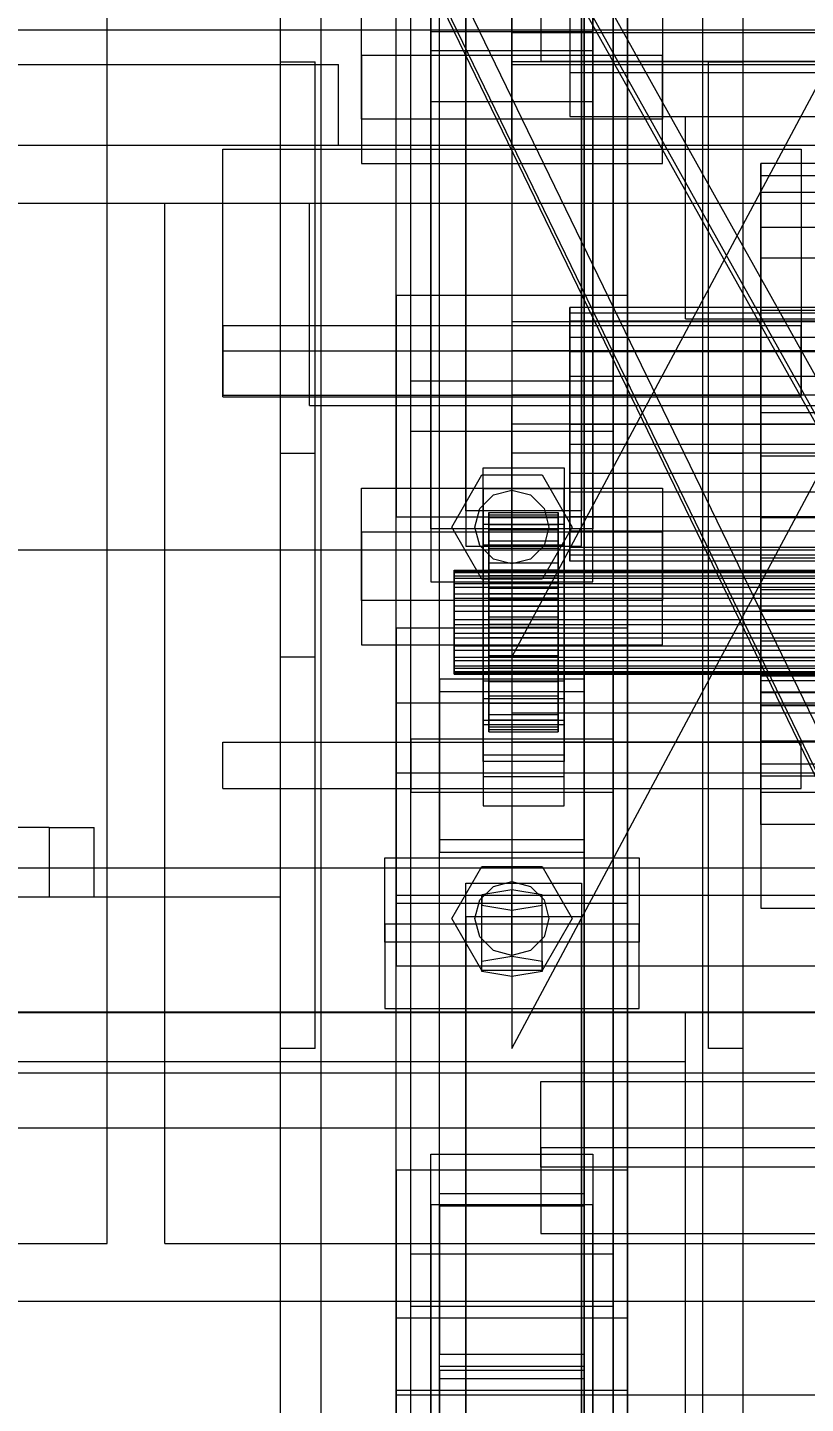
# Model space of a CAD drawing. Header units: millimetres. Extents: x -1970 to 34302, y -80068 to 6837.
# Drawn here: x -513.8 to -379.3, y -34967.7 to -34729.6 of the extents above; entities that cross this region are included whole.
import ezdxf

# ---------------------------------------------------------------- set-up
doc = ezdxf.new("R2010")
doc.units = ezdxf.units.MM
for name, color, linetype, lineweight in [('COTAS_O', 1, 'Continuous', 0), ('COTAS_P', 1, 'Continuous', 0), ('frontal_briquetadora', 7, 'Continuous', 0), ('frontal_C01', 7, 'Continuous', 0), ('frontal_C02', 7, 'Continuous', 0), ('frontal_C07', 7, 'Continuous', 0), ('frontal_mezcladora', 7, 'Continuous', 0), ('frontal_tolva-C01', 7, 'Continuous', 0), ('frontal_tolva_provisional', 7, 'Continuous', 0)]:
    doc.layers.add(name, color=color, linetype=linetype, lineweight=lineweight)
doc.dimstyles.new('R19_100', dxfattribs={"dimtxt": 250, "dimasz": 150, "dimexe": 150, "dimexo": 80, "dimgap": 100, "dimtad": 1, "dimtih": 1, "dimtoh": 1, "dimdsep": 46, "dimcen": 0.09, "dimadec": 0, "dimazin": 0, "dimtfac": 1, "dimtdec": 4, "dimtofl": 0, "dimtmove": 0, "dimatfit": 3, "dimfxl": 1, "dimtolj": 1, "dimtzin": 0, "dimarcsym": 0})

# ---------------------------------------------------------------- blocks, each defined once
blk = doc.blocks.new('*D38')
at = {"layer": 'COTAS_O', "color": 0, "lineweight": -2, "transparency": 16777216}
for p, q in [((-570, -33700), (200, -33700)), ((50, -34750), (50, -33850)), ((-570, -34900), (200, -34900))]:
    blk.add_line(p, q, dxfattribs=at)
at = {"layer": 'COTAS_O', "color": 0, "transparency": 16777216}
for points in [[(25, -33850), (75, -33850), (50, -33700)], [(25, -34750), (75, -34750), (50, -34900)]]:
    blk.add_solid(points, dxfattribs=at)
at = {"layer": 'Defpoints', "color": 0, "transparency": 16777216}
for p in [(-650, -33700), (50, -33700), (-650, -34900)]:
    blk.add_point(p, dxfattribs=at)
blk = doc.blocks.new('*D39')
at = {"layer": 'COTAS_O', "color": 0, "lineweight": -2, "transparency": 16777216}
for p, q in [((-650, -34820), (-650, -34050)), ((650, -34820), (650, -34050)), ((-500, -34200), (500, -34200))]:
    blk.add_line(p, q, dxfattribs=at)
at = {"layer": 'COTAS_O', "color": 0, "transparency": 16777216}
for points in [[(-500, -34175), (-500, -34225), (-650, -34200)], [(500, -34175), (500, -34225), (650, -34200)]]:
    blk.add_solid(points, dxfattribs=at)
at = {"layer": 'Defpoints', "color": 0, "transparency": 16777216}
for p in [(650, -34200), (-650, -34900), (650, -34900)]:
    blk.add_point(p, dxfattribs=at)
blk = doc.blocks.new('*D42')
at = {"layer": 'COTAS_P', "color": 0, "lineweight": -2, "transparency": 16777216}
for p, q in [((-724, -34900), (46, -34900)), ((-104, -35850), (-104, -35050)), ((-724, -36000), (46, -36000))]:
    blk.add_line(p, q, dxfattribs=at)
at = {"layer": 'COTAS_P', "color": 0, "transparency": 16777216}
for points in [[(-129, -35050), (-79, -35050), (-104, -34900)], [(-129, -35850), (-79, -35850), (-104, -36000)]]:
    blk.add_solid(points, dxfattribs=at)
at = {"layer": 'Defpoints', "color": 0, "transparency": 16777216}
for p in [(-804, -34900), (-104, -34900), (-804, -36000)]:
    blk.add_point(p, dxfattribs=at)

msp = doc.modelspace()

# ---------------------------------------------------------------- linework, layer by layer
at = {"layer": 'frontal_briquetadora'}
for p, q in [((-430, -34736), (-430, -34680)), ((-1480, -34736), (-460, -34736)), ((-460, -34750), (-460, -34736)), ((-430, -34750), (-430, -34736)), ((-430, -34736), (-210, -34736)), ((-430, -34736), (-320, -34736)), ((-1330, -34750), (-460, -34750)), ((-460, -34750), (-430, -34750)), ((-430, -34750), (-210, -34750)), ((-430, -34750), (-320, -34750)), ((-1480, -34760), (-500, -34760)), ((-1330, -34760), (-500, -34760)), ((-500, -34940), (-500, -34760)), ((-490, -34940), (-490, -34760)), ((-490, -34760), (490, -34760)), ((-490, -34760), (340, -34760)), ((-490, -34760), (-320, -34760)), ((-1480, -34940), (-500, -34940)), ((-1330, -34940), (-500, -34940)), ((-490, -34940), (340, -34940)), ((-490, -34940), (490, -34940)), ((-490, -34940), (-320, -34940)), ((-1330, -34950), (340, -34950)), ((-1330, -34950), (-320, -34950))]:
    msp.add_line(p, q, dxfattribs=at)
at = {"layer": 'frontal_C01'}
for p, q in [((-470, -35975), (-470, -34032.596)), ((-463, -35975), (-463, -34032.596)), ((-397, -35975), (-397, -34032.596)), ((-390, -35975), (-390, -34032.596)), ((-442.5, -34844.509), (-442.5, -34203.017)), ((-417.5, -34203.017), (-417.5, -34844.509)), ((-442.5, -34870.141), (-442.5, -34228.649)), ((-417.5, -34870.141), (-417.5, -34228.649)), ((-450, -34833.511), (-450, -34468.259)), ((-410, -34468.259), (-410, -34833.511)), ((-450, -34881.139), (-450, -34515.887)), ((-410, -34881.139), (-410, -34515.887)), ((-450, -34927.286), (-450, -34562.034)), ((-410, -34562.034), (-410, -34927.286)), ((-447.5, -34852.759), (-447.5, -34576.519)), ((-412.5, -34576.519), (-412.5, -34852.759)), ((-447.5, -34861.891), (-447.5, -34585.651)), ((-412.5, -34861.891), (-412.5, -34585.651)), ((-450, -34965.388), (-450, -34600.136)), ((-410, -34965.388), (-410, -34600.136)), ((-438, -34813.247), (-438, -34666.332)), ((-418, -34666.332), (-418, -34813.247)), ((-438, -34672.42), (-438, -34819.334)), ((-418, -34819.334), (-418, -34672.42)), ((-444, -34730.355), (-444, -34721.224)), ((-444, -34816.374), (-444, -34721.224)), ((-425, -34719.963), (-425, -34735.426)), ((-416, -34721.224), (-416, -34730.355)), ((-416, -34721.224), (-416, -34816.374)), ((-430, -34725.537), (-430, -34730.537)), ((-425, -34723.995), (-425, -34735.426)), ((-416, -34730.355), (-444, -34730.355)), ((-444, -34730.355), (-444, -34825.506)), ((430, -34730.537), (-430, -34730.537)), ((-430, -34730.537), (-430, -34780.537)), ((-416, -34825.506), (-416, -34730.355)), ((-470, -34838.537), (-470, -34735.537)), ((-470, -34735.537), (-464, -34735.537)), ((-464, -34838.537), (-464, -34735.537)), ((-430, -34838.537), (-375, -34735.537)), ((-375, -34735.537), (-430, -34735.537)), ((-430, -34735.537), (-430, -34838.537)), ((-425, -34735.426), (425, -34735.426)), ((-396, -34838.537), (-396, -34735.537)), ((-396, -34735.537), (-390, -34735.537)), ((-390, -34838.537), (-390, -34735.537)), ((-430, -34780.537), (-430, -34785.537)), ((430, -34780.537), (-430, -34780.537)), ((-480, -34785.537), (-380, -34785.537)), ((-480, -34793.537), (-480, -34785.537)), ((430, -34785.537), (-430, -34785.537)), ((-380, -34793.537), (-380, -34785.537)), ((-480, -34793.537), (-380, -34793.537)), ((-470, -34793.537), (-463, -34793.537)), ((-470, -35975), (-470, -34793.537)), ((-463, -35975), (-463, -34793.537)), ((-463, -34793.537), (-397, -34793.537)), ((-397, -34793.537), (-390, -34793.537)), ((-397, -35975), (-397, -34793.537)), ((-390, -35975), (-390, -34793.537)), ((-435, -34809.437), (-435, -34805.784)), ((-435, -34805.784), (-421, -34805.784)), ((-435, -34845.791), (-435, -34805.784)), ((-421, -34805.784), (-421, -34809.437)), ((-421, -34805.784), (-421, -34845.791)), ((-456, -34828.775), (-456, -34809.295)), ((-456, -34809.295), (-404, -34809.295)), ((-456, -34816.915), (-456, -34809.295)), ((-440.4, -34816.037), (-435.2, -34807.03)), ((-435.2, -34807.03), (-424.8, -34807.03)), ((-424.8, -34807.03), (-419.6, -34816.037)), ((-404, -34809.295), (-404, -34828.775)), ((-404, -34809.295), (-404, -34816.915)), ((-435.543, -34812.837), (-433.2, -34810.495)), ((-421, -34809.437), (-435, -34809.437)), ((-435, -34809.437), (-435, -34849.444)), ((-433.2, -34810.495), (-430, -34809.637)), ((-430, -34809.637), (-426.8, -34810.495)), ((-426.8, -34810.495), (-424.457, -34812.837)), ((-421, -34849.444), (-421, -34809.437)), ((-418, -34813.247), (-438, -34813.247)), ((-438, -34813.247), (-438, -34819.334)), ((-436.4, -34816.037), (-435.543, -34812.837)), ((-434, -34823.494), (-434, -34813.505)), ((-434, -34813.505), (-434, -34813.919)), ((-434, -34813.505), (-422, -34813.505)), ((-434, -34814.385), (-434, -34813.505)), ((-434, -34823.69), (-434, -34813.919)), ((-434, -34813.919), (-434, -34815.597)), ((-434, -34813.919), (-422, -34813.919)), ((-424.457, -34812.837), (-423.6, -34816.037)), ((-422, -34813.919), (-422, -34813.505)), ((-422, -34813.505), (-422, -34823.494)), ((-422, -34813.505), (-422, -34814.385)), ((-422, -34815.597), (-422, -34813.919)), ((-422, -34813.919), (-422, -34823.69)), ((-418, -34819.334), (-418, -34813.247)), ((-416, -34816.374), (-444, -34816.374)), ((-444, -34816.374), (-444, -34825.506)), ((-435.2, -34825.044), (-440.4, -34816.037)), ((-435.543, -34819.237), (-436.4, -34816.037)), ((-435, -34819.177), (-435, -34815.524)), ((-435, -34815.524), (-421, -34815.524)), ((-435, -34855.531), (-435, -34815.524)), ((-434, -34823.911), (-434, -34814.385)), ((-434, -34814.385), (-422, -34814.385)), ((-434, -34816.499), (-434, -34814.385)), ((-434, -34824.485), (-434, -34815.597)), ((-434, -34815.597), (-434, -34818.426)), ((-434, -34815.597), (-422, -34815.597)), ((-419.6, -34816.037), (-424.8, -34825.044)), ((-423.6, -34816.037), (-424.457, -34819.237)), ((-422, -34814.385), (-422, -34823.911)), ((-422, -34814.385), (-422, -34816.499)), ((-422, -34818.426), (-422, -34815.597)), ((-422, -34815.597), (-422, -34824.485)), ((-421, -34815.524), (-421, -34819.177)), ((-421, -34815.524), (-421, -34855.531)), ((-416, -34825.506), (-416, -34816.374)), ((-404, -34816.915), (-456, -34816.915)), ((-456, -34816.915), (-456, -34836.395)), ((-434, -34824.912), (-434, -34816.499)), ((-434, -34816.499), (-422, -34816.499)), ((-434, -34819.702), (-434, -34816.499)), ((-434, -34825.825), (-434, -34818.426)), ((-434, -34818.426), (-434, -34822.214)), ((-434, -34818.426), (-422, -34818.426)), ((-422, -34816.499), (-422, -34824.912)), ((-422, -34816.499), (-422, -34819.702)), ((-422, -34822.214), (-422, -34818.426)), ((-422, -34818.426), (-422, -34825.825)), ((-404, -34836.395), (-404, -34816.915)), ((-438, -34819.334), (-418, -34819.334)), ((-433.2, -34821.58), (-435.543, -34819.237)), ((-421, -34819.177), (-435, -34819.177)), ((-435, -34819.177), (-435, -34859.184)), ((-434, -34826.429), (-434, -34819.702)), ((-434, -34819.702), (-422, -34819.702)), ((-434, -34823.776), (-434, -34819.702)), ((-424.457, -34819.237), (-426.8, -34821.58)), ((-422, -34819.702), (-422, -34826.429)), ((-422, -34819.702), (-422, -34823.776)), ((-421, -34859.184), (-421, -34819.177)), ((-440, -34823.911), (-440, -34823.494)), ((-440, -34823.494), (-440, -34823.69)), ((-440, -34823.494), (440, -34823.494)), ((-434, -34827.619), (-434, -34822.214)), ((-434, -34822.214), (-434, -34826.701)), ((-434, -34822.214), (-422, -34822.214)), ((-434, -34823.69), (-434, -34823.494)), ((-422, -34823.494), (-434, -34823.494)), ((-434, -34823.494), (-434, -34823.911)), ((-430, -34822.437), (-433.2, -34821.58)), ((-426.8, -34821.58), (-430, -34822.437)), ((-422, -34826.701), (-422, -34822.214)), ((-422, -34822.214), (-422, -34827.619)), ((-422, -34823.494), (-422, -34823.69)), ((-422, -34823.911), (-422, -34823.494)), ((-444, -34825.506), (-416, -34825.506)), ((-440, -34823.69), (-440, -34824.485)), ((-440, -34823.69), (440, -34823.69)), ((-440, -34824.912), (-440, -34823.911)), ((-440, -34823.911), (440, -34823.911)), ((-440, -34824.485), (-440, -34825.825)), ((-440, -34824.485), (440, -34824.485)), ((-440, -34826.429), (-440, -34824.912)), ((-440, -34824.912), (440, -34824.912)), ((-440, -34825.825), (-440, -34827.619)), ((-440, -34825.825), (440, -34825.825)), ((-424.8, -34825.044), (-435.2, -34825.044)), ((-434, -34824.485), (-434, -34823.69)), ((-422, -34823.69), (-434, -34823.69)), ((-434, -34828.359), (-434, -34823.776)), ((-434, -34823.776), (-422, -34823.776)), ((-434, -34828.443), (-434, -34823.776)), ((-422, -34823.911), (-434, -34823.911)), ((-434, -34823.911), (-434, -34824.912)), ((-434, -34825.825), (-434, -34824.485)), ((-422, -34824.485), (-434, -34824.485)), ((-422, -34824.912), (-434, -34824.912)), ((-434, -34824.912), (-434, -34826.429)), ((-434, -34827.619), (-434, -34825.825)), ((-422, -34825.825), (-434, -34825.825)), ((-422, -34823.69), (-422, -34824.485)), ((-422, -34823.776), (-422, -34828.359)), ((-422, -34823.776), (-422, -34828.443)), ((-422, -34824.912), (-422, -34823.911)), ((-422, -34824.485), (-422, -34825.825)), ((-422, -34826.429), (-422, -34824.912)), ((-422, -34825.825), (-422, -34827.619)), ((-440, -34828.359), (-440, -34826.429)), ((-440, -34826.429), (440, -34826.429)), ((-440, -34827.619), (-440, -34829.745)), ((-440, -34827.619), (440, -34827.619)), ((-440, -34830.57), (-440, -34828.359)), ((-440, -34828.359), (440, -34828.359)), ((-422, -34826.429), (-434, -34826.429)), ((-434, -34826.429), (-434, -34828.359)), ((-434, -34826.701), (-434, -34829.745)), ((-422, -34826.701), (-434, -34826.701)), ((-434, -34826.701), (-434, -34831.582)), ((-434, -34829.745), (-434, -34827.619)), ((-422, -34827.619), (-434, -34827.619)), ((-422, -34828.359), (-434, -34828.359)), ((-434, -34828.359), (-434, -34830.57)), ((-422, -34828.359), (-422, -34826.429)), ((-422, -34829.745), (-422, -34826.701)), ((-422, -34831.582), (-422, -34826.701)), ((-422, -34827.619), (-422, -34829.745)), ((-422, -34830.57), (-422, -34828.359)), ((-404, -34828.775), (-456, -34828.775)), ((-456, -34828.775), (-456, -34836.395)), ((-440, -34829.745), (-440, -34832.057)), ((440, -34829.745), (-440, -34829.745)), ((-440, -34832.911), (-440, -34830.57)), ((-440, -34830.57), (440, -34830.57)), ((-434, -34830.57), (-434, -34828.443)), ((-434, -34828.443), (-422, -34828.443)), ((-434, -34833.386), (-434, -34828.443)), ((-434, -34829.745), (-422, -34829.745)), ((-434, -34832.057), (-434, -34829.745)), ((-422, -34830.57), (-434, -34830.57)), ((-434, -34830.57), (-434, -34832.911)), ((-422, -34828.443), (-422, -34830.57)), ((-422, -34828.443), (-422, -34833.386)), ((-422, -34829.745), (-422, -34832.057)), ((-422, -34832.911), (-422, -34830.57)), ((-404, -34836.395), (-404, -34828.775)), ((-440, -34832.057), (-440, -34834.398)), ((-440, -34832.057), (440, -34832.057)), ((-440, -34835.223), (-440, -34832.911)), ((-440, -34832.911), (440, -34832.911)), ((-434, -34832.057), (-434, -34831.582)), ((-434, -34831.582), (-434, -34836.525)), ((-434, -34831.582), (-422, -34831.582)), ((-434, -34834.398), (-434, -34832.057)), ((-422, -34832.057), (-434, -34832.057)), ((-434, -34832.911), (-434, -34833.386)), ((-422, -34832.911), (-434, -34832.911)), ((-434, -34832.911), (-434, -34835.223)), ((-422, -34836.525), (-422, -34831.582)), ((-422, -34831.582), (-422, -34832.057)), ((-422, -34832.057), (-422, -34834.398)), ((-422, -34833.386), (-422, -34832.911)), ((-422, -34835.223), (-422, -34832.911)), ((-410, -34833.511), (-450, -34833.511)), ((-450, -34833.511), (-450, -34881.139)), ((-450, -35198.763), (-450, -34833.511)), ((-440, -34834.398), (-440, -34836.609)), ((-440, -34834.398), (440, -34834.398)), ((-440, -34837.349), (-440, -34835.223)), ((-440, -34835.223), (440, -34835.223)), ((-434, -34833.386), (-422, -34833.386)), ((-434, -34838.267), (-434, -34833.386)), ((-434, -34836.609), (-434, -34834.398)), ((-434, -34834.398), (-434, -34836.525)), ((-422, -34834.398), (-434, -34834.398)), ((-434, -34835.223), (-434, -34838.267)), ((-422, -34835.223), (-434, -34835.223)), ((-434, -34835.223), (-434, -34837.349)), ((-422, -34833.386), (-422, -34838.267)), ((-422, -34836.525), (-422, -34834.398)), ((-422, -34834.398), (-422, -34836.609)), ((-422, -34838.267), (-422, -34835.223)), ((-422, -34837.349), (-422, -34835.223)), ((-410, -34881.139), (-410, -34833.511)), ((-410, -34833.511), (-410, -35198.763)), ((-456, -34836.395), (-404, -34836.395)), ((-440, -34836.609), (-440, -34838.539)), ((-440, -34836.609), (440, -34836.609)), ((-440, -34839.143), (-440, -34837.349)), ((-440, -34837.349), (440, -34837.349)), ((-434, -34836.525), (-434, -34841.192)), ((-434, -34836.525), (-422, -34836.525)), ((-434, -34838.539), (-434, -34836.609)), ((-434, -34836.609), (-434, -34841.192)), ((-422, -34836.609), (-434, -34836.609)), ((-434, -34837.349), (-434, -34842.754)), ((-422, -34837.349), (-434, -34837.349)), ((-434, -34837.349), (-434, -34839.143)), ((-422, -34841.192), (-422, -34836.525)), ((-422, -34841.192), (-422, -34836.609)), ((-422, -34836.609), (-422, -34838.539)), ((-422, -34842.754), (-422, -34837.349)), ((-422, -34839.143), (-422, -34837.349)), ((-464, -34838.537), (-470, -34838.537)), ((-440, -34838.539), (-440, -34840.056)), ((-440, -34838.539), (440, -34838.539)), ((-440, -34840.483), (-440, -34839.143)), ((-440, -34839.143), (440, -34839.143)), ((-440, -34840.056), (-440, -34841.057)), ((-440, -34840.056), (440, -34840.056)), ((-434, -34838.267), (-422, -34838.267)), ((-434, -34842.754), (-434, -34838.267)), ((-434, -34840.056), (-434, -34838.539)), ((-434, -34838.539), (-434, -34845.266)), ((-422, -34838.539), (-434, -34838.539)), ((-434, -34839.143), (-434, -34846.542)), ((-422, -34839.143), (-434, -34839.143)), ((-434, -34839.143), (-434, -34840.483)), ((-434, -34841.057), (-434, -34840.056)), ((-434, -34840.056), (-434, -34848.469)), ((-422, -34840.056), (-434, -34840.056)), ((-422, -34838.267), (-422, -34842.754)), ((-422, -34845.266), (-422, -34838.539)), ((-422, -34838.539), (-422, -34840.056)), ((-422, -34846.542), (-422, -34839.143)), ((-422, -34840.483), (-422, -34839.143)), ((-422, -34848.469), (-422, -34840.056)), ((-422, -34840.056), (-422, -34841.057)), ((-390, -34838.537), (-396, -34838.537)), ((-417.5, -34842.364), (-442.5, -34842.364)), ((-442.5, -34842.364), (-442.5, -34872.286)), ((-442.5, -34931.376), (-442.5, -34842.364)), ((-440, -34841.278), (-440, -34840.483)), ((-440, -34840.483), (440, -34840.483)), ((-440, -34841.057), (-440, -34841.474)), ((-440, -34841.057), (440, -34841.057)), ((-440, -34841.474), (-440, -34841.278)), ((-440, -34841.278), (440, -34841.278)), ((-440, -34841.474), (440, -34841.474)), ((-435, -34856.631), (-435, -34842.629)), ((-435, -34842.629), (-421, -34842.629)), ((-435, -34850.25), (-435, -34842.629)), ((-434, -34840.483), (-434, -34849.371)), ((-422, -34840.483), (-434, -34840.483)), ((-434, -34840.483), (-434, -34841.278)), ((-434, -34841.474), (-434, -34841.057)), ((-434, -34841.057), (-434, -34850.582)), ((-422, -34841.057), (-434, -34841.057)), ((-434, -34841.192), (-434, -34845.266)), ((-434, -34841.192), (-422, -34841.192)), ((-434, -34841.278), (-434, -34851.049)), ((-422, -34841.278), (-434, -34841.278)), ((-434, -34841.278), (-434, -34841.474)), ((-434, -34841.474), (-434, -34851.463)), ((-422, -34841.474), (-434, -34841.474)), ((-422, -34849.371), (-422, -34840.483)), ((-422, -34841.278), (-422, -34840.483)), ((-422, -34850.582), (-422, -34841.057)), ((-422, -34841.057), (-422, -34841.474)), ((-422, -34845.266), (-422, -34841.192)), ((-422, -34851.049), (-422, -34841.278)), ((-422, -34841.474), (-422, -34841.278)), ((-422, -34851.463), (-422, -34841.474)), ((-421, -34842.629), (-421, -34856.631)), ((-421, -34842.629), (-421, -34850.25)), ((-417.5, -34872.286), (-417.5, -34842.364)), ((-417.5, -34842.364), (-417.5, -34931.376)), ((-442.5, -34870.141), (-442.5, -34844.509)), ((-442.5, -34844.509), (-417.5, -34844.509)), ((-434, -34842.754), (-422, -34842.754)), ((-434, -34846.542), (-434, -34842.754)), ((-422, -34842.754), (-422, -34846.542)), ((-417.5, -34844.509), (-417.5, -34870.141)), ((-450, -34858.65), (-450, -34846.475)), ((-450, -34846.475), (450, -34846.475)), ((-450, -34879.814), (-450, -34846.475)), ((-421, -34845.791), (-435, -34845.791)), ((-435, -34845.791), (-435, -34849.444)), ((-434, -34845.266), (-434, -34848.469)), ((-434, -34845.266), (-422, -34845.266)), ((-434, -34846.542), (-422, -34846.542)), ((-434, -34849.371), (-434, -34846.542)), ((-422, -34848.469), (-422, -34845.266)), ((-422, -34846.542), (-422, -34849.371)), ((-421, -34849.444), (-421, -34845.791)), ((-435, -34849.444), (-421, -34849.444)), ((-434, -34848.469), (-434, -34850.582)), ((-434, -34848.469), (-422, -34848.469)), ((-434, -34849.371), (-422, -34849.371)), ((-434, -34851.049), (-434, -34849.371)), ((-422, -34850.582), (-422, -34848.469)), ((-422, -34849.371), (-422, -34851.049)), ((-421, -34850.25), (-435, -34850.25)), ((-435, -34850.25), (-435, -34864.251)), ((-434, -34850.582), (-434, -34851.463)), ((-434, -34850.582), (-422, -34850.582)), ((-434, -34851.049), (-422, -34851.049)), ((-434, -34851.463), (-434, -34851.049)), ((-434, -34851.463), (-422, -34851.463)), ((-422, -34851.463), (-422, -34850.582)), ((-422, -34851.049), (-422, -34851.463)), ((-421, -34864.251), (-421, -34850.25)), ((-412.5, -34852.759), (-447.5, -34852.759)), ((-447.5, -34852.759), (-447.5, -34861.891)), ((-412.5, -34861.891), (-412.5, -34852.759)), ((-421, -34855.531), (-435, -34855.531)), ((-435, -34855.531), (-435, -34859.184)), ((-421, -34856.631), (-435, -34856.631)), ((-435, -34856.631), (-435, -34864.251)), ((-421, -34859.184), (-421, -34855.531)), ((-421, -34864.251), (-421, -34856.631)), ((450, -34858.65), (-450, -34858.65)), ((-450, -34858.65), (-450, -34891.989)), ((-435, -34859.184), (-421, -34859.184)), ((-447.5, -34861.891), (-412.5, -34861.891)), ((-435, -34864.251), (-421, -34864.251)), ((-417.5, -34870.141), (-442.5, -34870.141)), ((-442.5, -34872.286), (-417.5, -34872.286)), ((-442.5, -34961.298), (-442.5, -34872.286)), ((-417.5, -34961.298), (-417.5, -34872.286)), ((450, -34879.814), (-450, -34879.814)), ((-450, -34879.814), (-450, -34891.989)), ((-450, -34881.139), (-410, -34881.139)), ((-450, -35246.391), (-450, -34881.139)), ((-410, -35246.391), (-410, -34881.139)), ((-450, -34891.989), (450, -34891.989)), ((-410, -34927.286), (-450, -34927.286)), ((-450, -34927.286), (-450, -34965.388)), ((-450, -35292.538), (-450, -34927.286)), ((-410, -34965.388), (-410, -34927.286)), ((-410, -34927.286), (-410, -35292.538)), ((-442.5, -34961.298), (-442.5, -34931.376)), ((-442.5, -34931.376), (-417.5, -34931.376)), ((-417.5, -34931.376), (-417.5, -34961.298)), ((-417.5, -34933.521), (-442.5, -34933.521)), ((-442.5, -34933.521), (-442.5, -34959.153)), ((-442.5, -35575.013), (-442.5, -34933.521)), ((-417.5, -34959.153), (-417.5, -34933.521)), ((-417.5, -34933.521), (-417.5, -35575.013)), ((-447.5, -34950.902), (-447.5, -34941.771)), ((-447.5, -34941.771), (-412.5, -34941.771)), ((-447.5, -35218.011), (-447.5, -34941.771)), ((-412.5, -34941.771), (-412.5, -34950.902)), ((-412.5, -34941.771), (-412.5, -35218.011)), ((-412.5, -34950.902), (-447.5, -34950.902)), ((-447.5, -35227.142), (-447.5, -34950.902)), ((-412.5, -35227.142), (-412.5, -34950.902)), ((-442.5, -34959.153), (-417.5, -34959.153)), ((-442.5, -35600.645), (-442.5, -34959.153)), ((-417.5, -35600.645), (-417.5, -34959.153)), ((-417.5, -34961.298), (-442.5, -34961.298)), ((-450, -34965.388), (-410, -34965.388)), ((-450, -35330.64), (-450, -34965.388)), ((-410, -35330.64), (-410, -34965.388))]:
    msp.add_line(p, q, dxfattribs=at)
at = {"layer": 'frontal_C02'}
for p, q in [((-470, -35975), (-470, -33576.746)), ((-463, -35975), (-463, -33576.746)), ((-397, -35975), (-397, -33576.746)), ((-390, -35975), (-390, -33576.746)), ((-470, -35975), (-470, -34072.136)), ((-463, -35975), (-463, -34072.136)), ((-397, -35975), (-397, -34072.136)), ((-390, -35975), (-390, -34072.136)), ((-450, -34776.002), (-450, -34425.283)), ((-410, -34425.283), (-410, -34776.002)), ((-442.5, -34963.35), (-442.5, -34430.927)), ((-417.5, -34430.927), (-417.5, -34963.35)), ((-442.5, -34990.315), (-442.5, -34457.893)), ((-417.5, -34990.315), (-417.5, -34457.893)), ((-450, -34814.255), (-450, -34463.537)), ((-410, -34814.255), (-410, -34463.537)), ((-450, -34952.924), (-450, -34602.206)), ((-410, -34602.206), (-410, -34952.924)), ((-444, -34733.677), (-444, -34639.747)), ((-416, -34639.747), (-416, -34733.677)), ((-444, -34648.515), (-444, -34742.445)), ((-416, -34742.445), (-416, -34648.515)), ((-450, -35000.741), (-450, -34650.022)), ((-410, -35000.741), (-410, -34650.022)), ((-456, -34745.501), (-456, -34726.796)), ((-456, -34734.446), (-456, -34726.796)), ((-404, -34726.796), (-404, -34745.501)), ((-404, -34726.796), (-404, -34734.446)), ((-404, -34734.446), (-456, -34734.446)), ((-456, -34734.446), (-456, -34753.151)), ((-416, -34733.677), (-444, -34733.677)), ((-444, -34733.677), (-444, -34742.445)), ((-416, -34742.445), (-416, -34733.677)), ((-404, -34753.151), (-404, -34734.446)), ((-444, -34742.445), (-416, -34742.445)), ((-404, -34745.501), (-456, -34745.501)), ((-456, -34745.501), (-456, -34753.151)), ((-404, -34753.151), (-404, -34745.501)), ((-480, -34781.253), (-480, -34750.692)), ((-480, -34750.692), (-380, -34750.692)), ((-480, -34793.253), (-480, -34750.692)), ((-380, -34750.692), (-380, -34781.253)), ((-380, -34750.692), (-380, -34793.253)), ((-456, -34753.151), (-404, -34753.151)), ((-410, -34776.002), (-450, -34776.002)), ((-450, -34776.002), (-450, -34814.255)), ((-450, -35126.72), (-450, -34776.002)), ((-410, -34814.255), (-410, -34776.002)), ((-410, -34776.002), (-410, -35126.72)), ((-380, -34781.253), (-480, -34781.253)), ((-480, -34781.253), (-480, -34793.253)), ((-380, -34793.253), (-380, -34781.253)), ((-447.5, -34799.512), (-447.5, -34790.744)), ((-447.5, -34790.744), (-412.5, -34790.744)), ((-447.5, -34972.449), (-447.5, -34790.744)), ((-412.5, -34790.744), (-412.5, -34799.512)), ((-412.5, -34790.744), (-412.5, -34972.449)), ((-480, -34793.253), (-380, -34793.253)), ((-430, -34793.253), (-430, -34798.253)), ((430, -34793.253), (-430, -34793.253)), ((-412.5, -34799.512), (-447.5, -34799.512)), ((-447.5, -34981.217), (-447.5, -34799.512)), ((430, -34798.253), (-430, -34798.253)), ((-430, -34798.253), (-430, -34848.253)), ((-412.5, -34981.217), (-412.5, -34799.512)), ((-470, -34906.253), (-470, -34803.253)), ((-470, -34803.253), (-464, -34803.253)), ((-464, -34906.253), (-464, -34803.253)), ((-430, -34906.253), (-375, -34803.253)), ((-375, -34803.253), (-430, -34803.253)), ((-430, -34803.253), (-430, -34906.253)), ((-396, -34906.253), (-396, -34803.253)), ((-396, -34803.253), (-390, -34803.253)), ((-390, -34906.253), (-390, -34803.253)), ((-450, -34814.255), (-410, -34814.255)), ((-450, -35164.974), (-450, -34814.255)), ((-410, -35164.974), (-410, -34814.255)), ((-430, -34848.253), (-430, -34853.253)), ((430, -34848.253), (-430, -34848.253)), ((-480, -34853.253), (-380, -34853.253)), ((-480, -34861.253), (-480, -34853.253)), ((430, -34853.253), (-430, -34853.253)), ((-380, -34861.253), (-380, -34853.253)), ((-480, -34861.253), (-380, -34861.253)), ((-470, -34861.253), (-463, -34861.253)), ((-470, -35975), (-470, -34861.253)), ((-463, -35975), (-463, -34861.253)), ((-463, -34861.253), (-397, -34861.253)), ((-397, -34861.253), (-390, -34861.253)), ((-397, -35975), (-397, -34861.253)), ((-390, -35975), (-390, -34861.253)), ((-452, -34887.88), (-452, -34873.267)), ((-452, -34873.267), (-408, -34873.267)), ((-452, -34884.743), (-452, -34873.267)), ((-408, -34873.267), (-408, -34887.88)), ((-408, -34873.267), (-408, -34884.743)), ((-440.4, -34883.753), (-435.2, -34874.746)), ((-435.2, -34874.746), (-424.8, -34874.746)), ((-424.8, -34874.746), (-419.6, -34883.753)), ((-438, -34883.496), (-438, -34877.651)), ((-438, -34877.651), (-418, -34877.651)), ((-438, -35025.149), (-438, -34877.651)), ((-435.543, -34880.553), (-433.2, -34878.21)), ((-433.2, -34878.21), (-430, -34877.353)), ((-430, -34877.353), (-426.8, -34878.21)), ((-426.8, -34878.21), (-424.457, -34880.553)), ((-418, -34877.651), (-418, -34883.496)), ((-418, -34877.651), (-418, -35025.149)), ((-436.4, -34883.753), (-435.543, -34880.553)), ((-430, -34878.82), (-435.196, -34879.697)), ((-435.196, -34879.697), (-435.196, -34881.45)), ((-435.196, -34891.173), (-435.196, -34879.697)), ((-424.804, -34879.697), (-430, -34878.82)), ((-430, -34890.296), (-430, -34878.82)), ((-424.804, -34881.45), (-424.804, -34879.697)), ((-424.804, -34891.173), (-424.804, -34879.697)), ((-424.457, -34880.553), (-423.6, -34883.753)), ((-435.196, -34881.45), (-430, -34882.327)), ((-435.196, -34892.926), (-435.196, -34881.45)), ((-430, -34882.327), (-424.804, -34881.45)), ((-430, -34882.327), (-430, -34893.803)), ((-424.804, -34892.926), (-424.804, -34881.45)), ((-408, -34884.743), (-452, -34884.743)), ((-452, -34884.743), (-452, -34899.356)), ((-435.2, -34892.759), (-440.4, -34883.753)), ((-418, -34883.496), (-438, -34883.496)), ((-438, -34883.496), (-438, -35030.995)), ((-435.543, -34886.953), (-436.4, -34883.753)), ((-419.6, -34883.753), (-424.8, -34892.759)), ((-423.6, -34883.753), (-424.457, -34886.953)), ((-418, -35030.995), (-418, -34883.496)), ((-408, -34899.356), (-408, -34884.743)), ((-408, -34887.88), (-452, -34887.88)), ((-452, -34887.88), (-452, -34899.356)), ((-433.2, -34889.295), (-435.543, -34886.953)), ((-424.457, -34886.953), (-426.8, -34889.295)), ((-408, -34899.356), (-408, -34887.88)), ((-430, -34890.153), (-433.2, -34889.295)), ((-426.8, -34889.295), (-430, -34890.153)), ((-435.196, -34891.173), (-430, -34890.296)), ((-435.196, -34892.926), (-435.196, -34891.173)), ((-430, -34890.296), (-424.804, -34891.173)), ((-424.804, -34891.173), (-424.804, -34892.926)), ((-424.8, -34892.759), (-435.2, -34892.759)), ((-430, -34893.803), (-435.196, -34892.926)), ((-424.804, -34892.926), (-430, -34893.803)), ((-452, -34899.356), (-408, -34899.356)), ((-464, -34906.253), (-470, -34906.253)), ((-390, -34906.253), (-396, -34906.253)), ((-425, -34926.812), (-425, -34911.965)), ((-425, -34911.965), (425, -34911.965)), ((-425, -34923.441), (-425, -34911.965)), ((425, -34923.441), (-425, -34923.441)), ((-425, -34923.441), (-425, -34938.288)), ((-444, -34933.336), (-444, -34924.568)), ((-444, -34924.568), (-416, -34924.568)), ((-444, -35020.097), (-444, -34924.568)), ((-416, -34924.568), (-416, -34933.336)), ((-416, -34924.568), (-416, -35020.097)), ((425, -34926.812), (-425, -34926.812)), ((-425, -34926.812), (-425, -34938.288)), ((-416, -34933.336), (-444, -34933.336)), ((-444, -34933.336), (-444, -35028.865)), ((-416, -35028.865), (-416, -34933.336)), ((-425, -34938.288), (425, -34938.288)), ((-410, -34952.924), (-450, -34952.924)), ((-450, -34952.924), (-450, -35000.741)), ((-450, -35303.643), (-450, -34952.924)), ((-410, -35000.741), (-410, -34952.924)), ((-410, -34952.924), (-410, -35303.643)), ((-417.5, -34961.978), (-442.5, -34961.978)), ((-442.5, -34961.978), (-442.5, -34991.687)), ((-442.5, -35130.993), (-442.5, -34961.978)), ((-442.5, -34990.315), (-442.5, -34963.35)), ((-442.5, -34963.35), (-417.5, -34963.35)), ((-417.5, -34991.687), (-417.5, -34961.978)), ((-417.5, -34961.978), (-417.5, -35130.993)), ((-417.5, -34963.35), (-417.5, -34990.315)), ((-450, -34977.896), (-450, -34966.206)), ((-450, -34966.206), (450, -34966.206)), ((-450, -34999.677), (-450, -34966.206))]:
    msp.add_line(p, q, dxfattribs=at)
at = {"layer": 'frontal_C07'}
for p, q in [((-387, -34755.271), (-387, -34753.152)), ((-387, -34753.152), (-387, -34758.166)), ((-337, -34753.152), (-387, -34753.152)), ((-387, -34764.2), (-387, -34755.271)), ((-337, -34755.271), (-387, -34755.271)), ((-387, -34758.166), (-387, -34769.548)), ((-337, -34758.166), (-387, -34758.166)), ((-387, -34778.578), (-387, -34764.2)), ((-337, -34764.2), (-387, -34764.2)), ((-387, -34769.548), (-387, -34785.566)), ((-337, -34769.548), (-387, -34769.548)), ((-420, -34779.063), (-420, -34778.071)), ((-420, -34778.071), (-420, -34780.418)), ((420, -34778.071), (-420, -34778.071)), ((-420, -34783.242), (-420, -34779.063)), ((420, -34779.063), (-420, -34779.063)), ((-420, -34780.418), (-420, -34785.746)), ((420, -34780.418), (-420, -34780.418)), ((-387, -34796.218), (-387, -34778.578)), ((-337, -34778.578), (-387, -34778.578)), ((-420, -34789.973), (-420, -34783.242)), ((420, -34783.242), (-420, -34783.242)), ((-420, -34785.746), (-420, -34793.244)), ((420, -34785.746), (-420, -34785.746)), ((-387, -34785.566), (-387, -34803.782)), ((-337, -34785.566), (-387, -34785.566)), ((-420, -34798.23), (-420, -34789.973)), ((420, -34789.973), (-420, -34789.973)), ((-420, -34793.244), (-420, -34801.77)), ((420, -34793.244), (-420, -34793.244)), ((-387, -34814.434), (-387, -34796.218)), ((-387, -34796.218), (-337, -34796.218)), ((-420, -34806.756), (-420, -34798.23)), ((-420, -34798.23), (420, -34798.23)), ((-420, -34801.77), (-420, -34810.027)), ((420, -34801.77), (-420, -34801.77)), ((-387, -34803.782), (-387, -34821.422)), ((-337, -34803.782), (-387, -34803.782)), ((-420, -34814.254), (-420, -34806.756)), ((420, -34806.756), (-420, -34806.756)), ((-420, -34810.027), (-420, -34816.758)), ((420, -34810.027), (-420, -34810.027)), ((-420, -34819.582), (-420, -34814.254)), ((420, -34814.254), (-420, -34814.254)), ((-387, -34830.452), (-387, -34814.434)), ((-337, -34814.434), (-387, -34814.434)), ((-420, -34816.758), (-420, -34820.937)), ((420, -34816.758), (-420, -34816.758)), ((-420, -34821.929), (-420, -34819.582)), ((420, -34819.582), (-420, -34819.582)), ((-420, -34820.937), (-420, -34821.929)), ((420, -34820.937), (-420, -34820.937)), ((420, -34821.929), (-420, -34821.929)), ((-387, -34821.422), (-387, -34835.8)), ((-337, -34821.422), (-387, -34821.422)), ((-387, -34846.955), (-387, -34826.841)), ((-387, -34826.841), (-337, -34826.841)), ((-387, -34841.792), (-387, -34826.841)), ((-387, -34841.834), (-387, -34830.452)), ((-337, -34830.452), (-387, -34830.452)), ((-387, -34835.8), (-387, -34844.729)), ((-337, -34835.8), (-387, -34835.8)), ((-387, -34853.092), (-387, -34838.609)), ((-387, -34838.609), (-337, -34838.609)), ((-387, -34844.59), (-387, -34838.609)), ((-337, -34841.792), (-387, -34841.792)), ((-387, -34841.792), (-387, -34861.907)), ((-387, -34846.848), (-387, -34841.834)), ((-337, -34841.834), (-387, -34841.834)), ((-387, -34857.079), (-387, -34842.597)), ((-387, -34842.597), (-337, -34842.597)), ((-387, -34867.515), (-387, -34842.597)), ((-337, -34844.59), (-387, -34844.59)), ((-387, -34844.59), (-387, -34859.073)), ((-387, -34844.729), (-387, -34846.848)), ((-337, -34844.729), (-387, -34844.729)), ((-337, -34846.848), (-387, -34846.848)), ((-337, -34846.955), (-387, -34846.955)), ((-387, -34846.955), (-387, -34861.907)), ((-337, -34853.092), (-387, -34853.092)), ((-387, -34853.092), (-387, -34859.073)), ((-337, -34857.079), (-387, -34857.079)), ((-387, -34857.079), (-387, -34881.998)), ((-387, -34859.073), (-337, -34859.073)), ((-387, -34861.907), (-337, -34861.907)), ((-337, -34867.515), (-387, -34867.515)), ((-387, -34867.515), (-387, -34881.998)), ((-387, -34881.998), (-337, -34881.998))]:
    msp.add_line(p, q, dxfattribs=at)
at = {"layer": 'frontal_mezcladora'}
for p, q in [((-500, -34880), (-500, -34700)), ((-420, -34715.398), (-420, -34737.414)), ((-625, -34730), (625, -34730)), ((-625, -34730), (-150, -34730)), ((-420, -34737.414), (-420, -34745)), ((-420, -34737.414), (240, -34737.414)), ((-420, -34745), (240, -34745)), ((-400, -34745), (220, -34745)), ((-400, -34780), (-400, -34745)), ((-600, -34760), (600, -34760)), ((-465, -34760), (295, -34760)), ((-465, -34795), (-465, -34760)), ((-400, -34780), (220, -34780)), ((-465, -34795), (295, -34795)), ((-430, -34795), (-350, -34795)), ((-430, -34820), (-430, -34795)), ((-600, -34820), (600, -34820)), ((-430, -34820), (-350, -34820)), ((-510, -34868), (-517.794, -34868)), ((-510, -34868), (-502.206, -34868)), ((-510, -34868), (-510, -34880)), ((-502.206, -34880), (-502.206, -34868)), ((-600, -34875), (600, -34875)), ((-630, -34880), (-470, -34880)), ((-600, -34880), (-500, -34880)), ((-517.794, -34880), (-510, -34880)), ((-510, -34880), (-502.206, -34880)), ((-470, -34900), (-470, -34880)), ((-750, -34900), (750, -34900)), ((-750, -34900), (-400, -34900)), ((-630, -34900), (-470, -34900)), ((-600, -34900), (600, -34900)), ((-600, -34900), (-500, -34900)), ((-500, -34908.5), (-500, -34900)), ((-400, -34908.5), (-400, -34900)), ((-750, -34908.5), (-400, -34908.5)), ((-600, -34908.5), (-500, -34908.5)), ((-400, -34991.5), (-400, -34908.5)), ((-750, -34910.5), (750, -34910.5))]:
    msp.add_line(p, q, dxfattribs=at)
at = {"layer": 'frontal_tolva-C01'}
for p, q in [((-225, -35069.495), (-600, -34398.55)), ((-600, -34398.74), (-225, -35172.996)), ((-596.4, -34398.256), (-221.4, -35069.202)), ((-221.4, -35172.513), (-596.4, -34398.256)), ((-600, -34400), (-225, -35174.256)), ((-225, -35070.945), (-600, -34400))]:
    msp.add_line(p, q, dxfattribs=at)
at = {"layer": 'frontal_tolva_provisional'}
for p, q in [((-824, -34900), (-300, -34900)), ((-824, -34900), (824, -34900)), ((-804, -34900), (-300, -34900)), ((-804, -34900), (804, -34900)), ((-824, -34920), (-300, -34920)), ((-824, -34920), (824, -34920))]:
    msp.add_line(p, q, dxfattribs=at)

# ---------------------------------------------------------------- dimensions: what is measured, and where the dimension line sits
at = {"layer": 'COTAS_O'}
for p2, distance, picture, middle in [((-650, -33700), -700, '*D38', (50, -34300)), ((650, -34900), 700, '*D39', (0, -34200))]:
    dim = msp.add_aligned_dim(p1=(-650, -34900), p2=p2, distance=distance, text='<> O', dimstyle='R19_100', dxfattribs=at)
    dim.commit()
    dim.dimension.update_dxf_attribs({"geometry": picture, "text_midpoint": middle})
at = {"layer": 'COTAS_P'}
dim = msp.add_aligned_dim(p1=(-804, -36000), p2=(-804, -34900), distance=-700, text='<> P', dimstyle='R19_100', dxfattribs=at)
dim.commit()
dim.dimension.update_dxf_attribs({"geometry": '*D42', "text_midpoint": (-104, -35450)})

doc.saveas('drawing.dxf')
